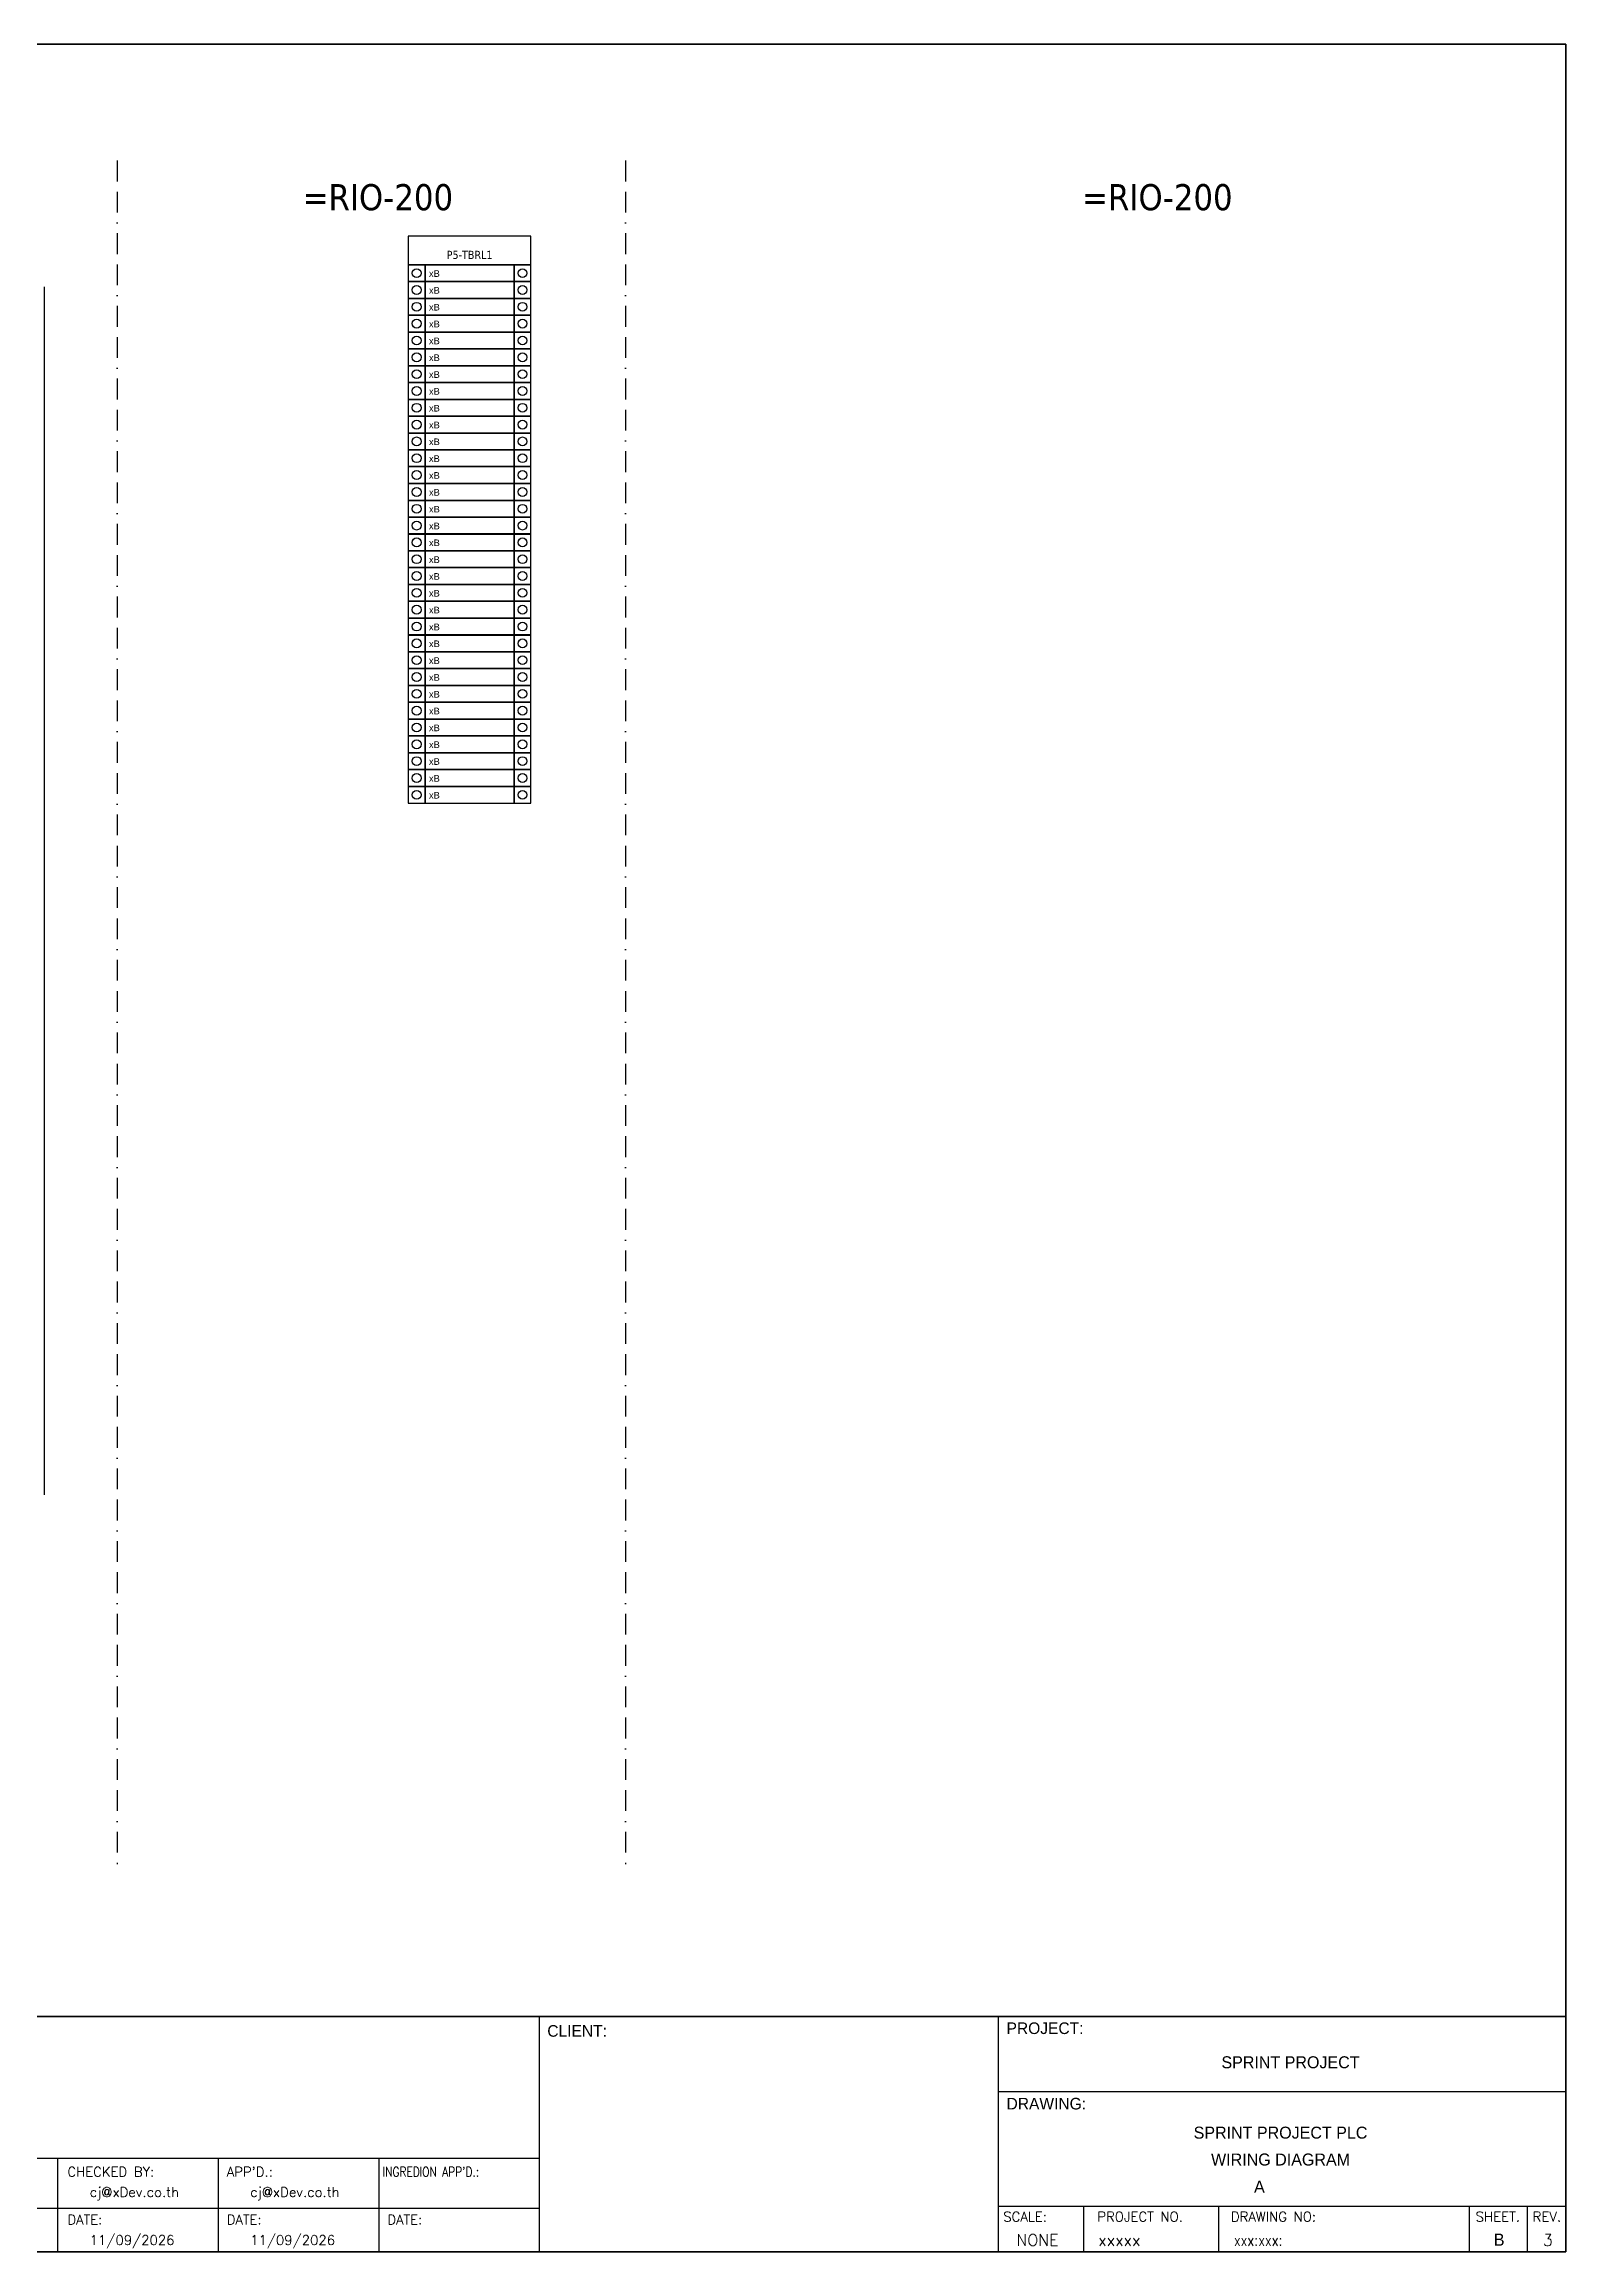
# Model space of a CAD drawing. Header units: millimetres. Extents: x 0 to 54213, y 0 to 2820.
# Drawn here: x 14609 to 16473, y 0 to 2704 of the extents above; entities that cross this region are included whole.
import ezdxf
from ezdxf.enums import TextEntityAlignment as Align

# ---------------------------------------------------------------- set-up
doc = ezdxf.new("R2010")
doc.units = ezdxf.units.MM
doc.linetypes.add('BORDERX2', pattern=[88.9, 25.4, -12.7, 25.4, -12.7, 0, -12.7])
for name, color, linetype in [('GT_1', 9, 'Continuous'), ('HELPPOINT', 7, 'Continuous'), ('MEMBER', 7, 'Continuous'), ('x01001-FrameArea', 2, 'BORDERX2')]:
    doc.layers.add(name, color=color, linetype=linetype)
doc.layers.add('IE-WIRE', color=7, linetype='Continuous', lineweight=25)
doc.styles.add('HTX11', font='O8111901')
doc.styles.add('ROMANS', font='romans.shx', dxfattribs={"width": 0.85, "height": 25})
doc.styles.get("Standard").update_dxf_attribs({"font": 'arial.ttf'})
doc.styles.add('Tahoma', font='')
doc.styles.get('Tahoma').set_extended_font_data('Tahoma')

# ---------------------------------------------------------------- blocks, each defined once
blk = doc.blocks.new('xTermSingleLayer2')
at = {"color": 7, "ltscale": 25.4}
for points in [[(0, -537), (537, -537), (537, 0), (0, 0)], [(537, -537), (3378, -537), (3378, 0), (537, 0)], [(3378, -537), (3915, -537), (3915, 0), (3378, 0)]]:
    blk.add_lwpolyline(points, close=True, dxfattribs=at)
for centre in [(268, -268), (3647, -268)]:
    blk.add_circle(centre, 141, dxfattribs=at)
blk.add_attdef('TERMINAL_B', (661, -387), '', height=212)

msp = doc.modelspace()

# ---------------------------------------------------------------- linework, layer by layer
at = {"color": 4}
for p, q in [((15882.2, 56.1), (15882.2, 0)), ((16047.5, 56.1), (16047.5, 0))]:
    msp.add_line(p, q, dxfattribs=at)
at = {"color": 4, "ltscale": 0.5}
for p, q in [((16354.6, 56.1), (16354.6, 0)), ((16354.6, 56.1), (16354.6, 0)), ((16425.8, 56.1), (16425.8, 0)), ((16425.8, 56.1), (16425.8, 0))]:
    msp.add_line(p, q, dxfattribs=at)
at = {"color": 4, "ltscale": 25.4}
msp.add_lwpolyline([(15054.8, 2434), (15205.1, 2434), (15205.1, 2469.2), (15054.8, 2469.2)], close=True, dxfattribs=at)
at = {"layer": 'GT_1', "color": 4}
for p, q in [((15215.7, 0), (15215.7, 288.2)), ((15778, 0), (15778, 288.2)), ((15778, 0), (15778, 288.2)), ((15778, 0), (15778, 288.2)), ((15215.7, 114.3), (14428.7, 114.3)), ((14625.5, 0), (14625.5, 114.3)), ((14822.2, 0), (14822.2, 114.3)), ((15019, 0), (15019, 114.3)), ((15778, 56.1), (16473.2, 56.1)), ((15215.7, 52.9), (14428.7, 52.9))]:
    msp.add_line(p, q, dxfattribs=at)
at = {"layer": 'HELPPOINT', "color": 4, "lineweight": 35}
for p, q in [((12579.9, 2704.2), (16473.2, 2704.2)), ((12579.9, 2704.2), (16473.2, 2704.2)), ((16473.2, 2704.2), (16473.2, 0)), ((16473.2, 2704.2), (16473.2, 0)), ((16473.2, 0), (12579.9, 0)), ((16473.2, 0), (12579.9, 0))]:
    msp.add_line(p, q, dxfattribs=at)
at = {"layer": 'HELPPOINT', "color": 4}
for p, q in [((15778, 196.6), (16473.2, 196.6)), ((15778, 196.6), (16473.2, 196.6)), ((15778, 56.1), (16473.2, 56.1))]:
    msp.add_line(p, q, dxfattribs=at)
at = {"layer": 'IE-WIRE', "color": 4, "ltscale": 25.4}
msp.add_line((14608.7, 2406.8), (14608.7, 927.2), dxfattribs=at)
at = {"layer": 'MEMBER', "color": 4, "lineweight": 35}
msp.add_line((12579.9, 288.2), (16473.2, 288.2), dxfattribs=at)
msp.add_line((12579.9, 288.2), (16473.2, 288.2), dxfattribs=at)
at = {"layer": 'MEMBER', "color": 4}
for p, q in [((15778, 196.6), (16473.2, 196.6)), ((15778, 196.6), (16473.2, 196.6)), ((15778, 56.1), (16473.2, 56.1)), ((15778, 56.1), (16473.2, 56.1))]:
    msp.add_line(p, q, dxfattribs=at)
at = {"layer": 'x01001-FrameArea'}
for p, q in [((14698.1, 2561.5), (14698.1, 475)), ((15321.2, 2561.5), (15321.2, 475))]:
    msp.add_line(p, q, dxfattribs=at)

# ---------------------------------------------------------------- block references
at = {"xscale": 0.0384, "yscale": 0.0384, "zscale": 0.0384}
for p in [(15054.8, 2434), (15054.8, 2413.4), (15054.8, 2392.8), (15054.8, 2372.2), (15054.8, 2351.5), (15054.8, 2330.9), (15054.8, 2310.3), (15054.8, 2289.7), (15054.8, 2269.1), (15054.8, 2248.5), (15054.8, 2227.9), (15054.8, 2207.3), (15054.8, 2186.7), (15054.8, 2166), (15054.8, 2145.4), (15054.8, 2124.8), (15054.8, 2104.2), (15054.8, 2083.6), (15054.8, 2063), (15054.8, 2042.4), (15054.8, 2021.8), (15054.8, 2001.1), (15054.8, 1980.5), (15054.8, 1959.9), (15054.8, 1939.3), (15054.8, 1918.7), (15054.8, 1898.1), (15054.8, 1877.5), (15054.8, 1856.9), (15054.8, 1836.3), (15054.8, 1815.6), (15054.8, 1795)]:
    msp.add_blockref('xTermSingleLayer2', p, dxfattribs=at).add_auto_attribs({'TERMINAL_B': 'xB'})

# ---------------------------------------------------------------- texts
at = {"color": 2, "style": 'Tahoma'}
for p in [(15017.6, 2516.8), (15972.7, 2516.8)]:
    msp.add_text('=RIO-200', height=32, dxfattribs=at).set_placement(p, align=Align.MIDDLE_CENTER)
at = {"color": 4, "style": 'Tahoma'}
msp.add_text('P5-TBRL1', height=9.95, dxfattribs=at).set_placement((15130, 2446.1), align=Align.MIDDLE_CENTER)
at = {"color": 4, "ltscale": 100, "style": 'HTX11'}
for s, p in [('SPRINT PROJECT', (16135.8, 232.2)), ('SPRINT PROJECT PLC', (16123.6, 146)), ('WIRING DIAGRAM', (16123.6, 113.1))]:
    msp.add_text(s, height=14.693, dxfattribs=at).set_placement(p, align=Align.MIDDLE_CENTER)
at = {"style": 'HTX11'}
for tag, text, height, p in [('A', 'A', 14.8, (16097.7, 79.8)), ('B', 'CHASSIS C5 SLOT 3', 14.821, (16391.5, 14.9))]:
    msp.add_attdef(tag, text=text, height=height, dxfattribs=at).set_placement(p, align=Align.MIDDLE_CENTER)
at = {"layer": 'GT_1', "color": 4, "style": 'HTX11'}
for s, p in [('CLIENT:', (15225.2, 263.5)), ('PROJECT:', (15787.9, 266.8)), ('DRAWING:', (15787.9, 174.4))]:
    msp.add_text(s, height=14.25, dxfattribs=at).set_placement(p)
at = {"layer": 'MEMBER', "color": 4, "ltscale": 0.8, "style": 'ROMANS'}
for s, height, p in [('CHECKED BY:', 11.875, (14637.2, 92.1)), ("APP'D.:", 11.88, (14832.4, 92.1)), ('cj@xDev.co.th', 11.875, (14664.5, 67.2)), ('cj@xDev.co.th', 11.875, (14861.2, 67.2)), ('DATE:', 11.88, (14637.2, 33.6)), ('DATE:', 11.88, (14832.4, 33.6)), ('DATE:', 11.88, (15029.2, 33.6)), ('SCALE:', 11.88, (15783.9, 37.1)), ('PROJECT NO.', 11.875, (15899.1, 37.1)), ('DRAWING NO:', 11.875, (16062.8, 37.1)), ('SHEET.', 12, (16362.6, 37.1)), ('REV.', 12, (16432.5, 37.1)), ('11/09/2026', 11.88, (14664.5, 8.5)), ('11/09/2026', 11.88, (14861.2, 8.5)), ('NONE', 14.23, (15799.9, 7.3)), ('xxxxx', 14.23, (15900.3, 7.3))]:
    msp.add_text(s, height=height, dxfattribs=at).set_placement(p)
at = {"layer": 'MEMBER', "color": 4, "ltscale": 0.8, "style": 'ROMANS', "width": 0.8}
for s, height, p in [("INGREDION APP'D.:", 11.875, (15023.2, 92.1)), ('xxx:xxx:', 14.23, (16066.5, 7.3))]:
    msp.add_text(s, height=height, dxfattribs=at).set_placement(p)
at = {"layer": 'MEMBER', "color": 4, "ltscale": 0.8, "style": 'ROMANS'}
msp.add_text('3', height=14.2, dxfattribs=at).set_placement((16451.1, 7.3), align=Align.CENTER)

doc.saveas('drawing.dxf')
